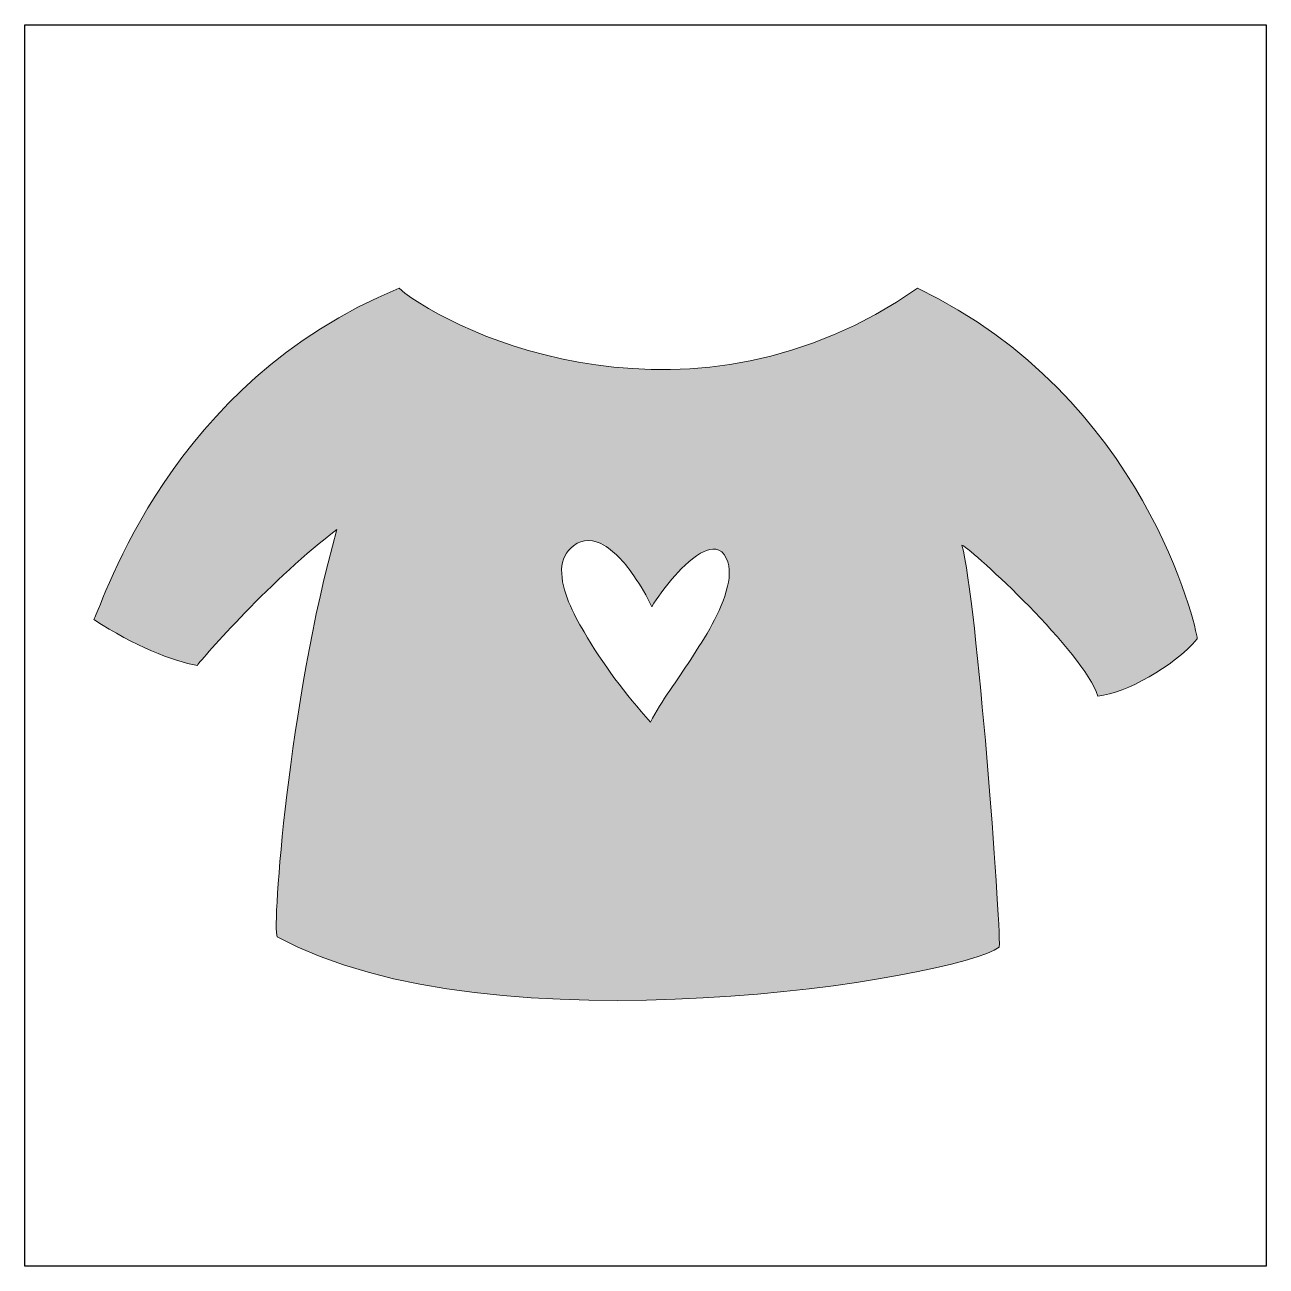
# Model space of a CAD drawing. Header units: inches. Extents: x 0 to 114, y 0 to 114.
import ezdxf

# ---------------------------------------------------------------- set-up
doc = ezdxf.new("R2010")
doc.units = ezdxf.units.IN
doc.header["$MEASUREMENT"] = 0
doc.layers.add('Image Background', color=7, linetype='Continuous')
doc.layers.add('Layer 1', color=7, linetype='Continuous')
picture_1 = doc.add_image_def('image1.png', size_in_pixel=(1350, 1350))

msp = doc.modelspace()

# ---------------------------------------------------------------- hatches: boundary and pattern name
at = {"layer": 'Layer 1', "true_color": 0xf399c0}
h = msp.add_hatch(color=231, dxfattribs=at)
h.dxf.hatch_style = 2
edge = h.paths.add_edge_path()
edge.add_spline(control_points=[(34.46, 90.04), (13.33, 81.41), (7.26, 61.15), (6.35, 59.53), (10.13, 57.1), (13.58, 55.71), (15.89, 55.31), (16.27, 55.95), (22.99, 63.54), (28.73, 67.82), (24.23, 51.74), (22.79, 31.29), (23.23, 30.34), (42.98, 19.46), (85.91, 26.49), (89.73, 29.38), (89.85, 31.99), (87.68, 61), (86.29, 66.4), (87.43, 65.78), (97.44, 56.62), (98.8, 52.5), (101.45, 52.78), (105.7, 55.15), (107.95, 57.76), (107.9, 58.71), (103.15, 80.02), (82.21, 90.04), (61.61, 75.71), (39.74, 85.57), (34.46, 90.04)], knot_values=[0, 0, 0, 0, 1, 1, 1, 2, 2, 2, 3, 3, 3, 4, 4, 4, 5, 5, 5, 6, 6, 6, 7, 7, 7, 8, 8, 8, 9, 9, 9, 10, 10, 10, 10], degree=3, periodic=1)
edge = h.paths.add_edge_path()
edge.add_spline(control_points=[(51.49, 58.4), (50.51, 60.09), (49.38, 62.14), (49.43, 64.16), (49.45, 65.04), (49.82, 65.79), (50.52, 66.34), (51.37, 67.02), (52.42, 66.92), (53.32, 66.39), (54.45, 65.72), (55.33, 64.64), (56.07, 63.58), (56.7, 62.68), (57.3, 61.71), (57.73, 60.7), (58.25, 61.6), (58.9, 62.45), (59.58, 63.25), (60.34, 64.14), (61.19, 65.05), (62.21, 65.64), (62.91, 66.06), (63.83, 66.3), (64.39, 65.52), (64.99, 64.68), (64.94, 63.57), (64.71, 62.61), (64.12, 60.18), (62.65, 57.94), (61.31, 55.86), (60.08, 53.95), (58.64, 52.11), (57.6, 50.09), (55.33, 52.65), (53.21, 55.44), (51.49, 58.4)], knot_values=[0, 0, 0, 0, 1, 1, 1, 2, 2, 2, 3, 3, 3, 4, 4, 4, 5, 5, 5, 6, 6, 6, 7, 7, 7, 8, 8, 8, 9, 9, 9, 10, 10, 10, 11, 11, 11, 12, 12, 12, 12], degree=3, periodic=1)

# ---------------------------------------------------------------- linework, layer by layer
at = {"layer": 'Layer 1', "lineweight": 0}
for points, knots in [([(34.46, 90.04), (13.33, 81.41), (7.26, 61.15), (6.35, 59.53), (10.13, 57.1), (13.58, 55.71), (15.89, 55.31), (16.27, 55.95), (22.99, 63.54), (28.73, 67.82), (24.23, 51.74), (22.79, 31.29), (23.23, 30.34), (42.98, 19.46), (85.91, 26.49), (89.73, 29.38), (89.85, 31.99), (87.68, 61), (86.29, 66.4), (87.43, 65.78), (97.44, 56.62), (98.8, 52.5), (101.45, 52.78), (105.7, 55.15), (107.95, 57.76), (107.9, 58.71), (103.15, 80.02), (82.21, 90.04), (61.61, 75.71), (39.74, 85.57), (34.46, 90.04)], [0, 0, 0, 0, 1, 1, 1, 2, 2, 2, 3, 3, 3, 4, 4, 4, 5, 5, 5, 6, 6, 6, 7, 7, 7, 8, 8, 8, 9, 9, 9, 10, 10, 10, 10]), ([(51.49, 58.4), (50.51, 60.09), (49.38, 62.14), (49.43, 64.16), (49.45, 65.04), (49.82, 65.79), (50.52, 66.34), (51.37, 67.02), (52.42, 66.92), (53.32, 66.39), (54.45, 65.72), (55.33, 64.64), (56.07, 63.58), (56.7, 62.68), (57.3, 61.71), (57.73, 60.7), (58.25, 61.6), (58.9, 62.45), (59.58, 63.25), (60.34, 64.14), (61.19, 65.05), (62.21, 65.64), (62.91, 66.06), (63.83, 66.3), (64.39, 65.52), (64.99, 64.68), (64.94, 63.57), (64.71, 62.61), (64.12, 60.18), (62.65, 57.94), (61.31, 55.86), (60.08, 53.95), (58.64, 52.11), (57.6, 50.09), (55.33, 52.65), (53.21, 55.44), (51.49, 58.4)], [0, 0, 0, 0, 1, 1, 1, 2, 2, 2, 3, 3, 3, 4, 4, 4, 5, 5, 5, 6, 6, 6, 7, 7, 7, 8, 8, 8, 9, 9, 9, 10, 10, 10, 11, 11, 11, 12, 12, 12, 12])]:
    msp.add_open_spline(points, degree=3, knots=knots, dxfattribs=at)

# ---------------------------------------------------------------- pictures from other files: only their frames are drawn
at = {"layer": 'Image Background'}
image = msp.add_image(picture_1, insert=(0, 0), size_in_units=(114.3, 114.3), dxfattribs=at)

doc.saveas('drawing.dxf')
